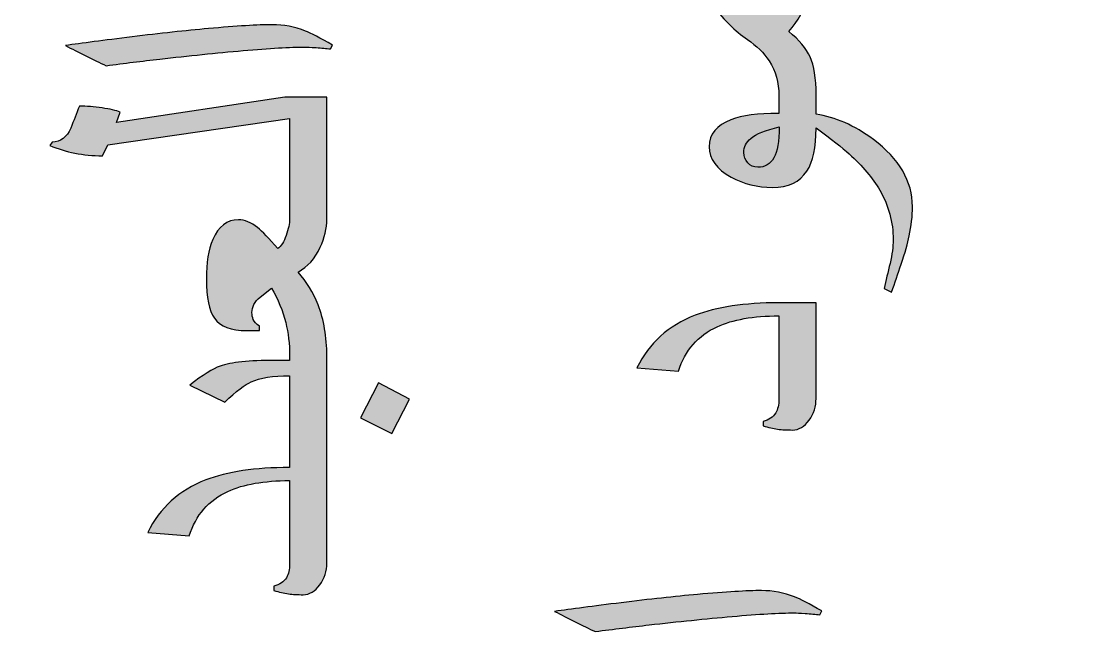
# Model space of a CAD drawing. Header units: millimetres. Extents: x -114 to 68, y -982 to -634.
# Drawn here: x -68.66 to -47.92, y -695.24 to -683.24 of the extents above; entities that cross this region are included whole.
import ezdxf

# ---------------------------------------------------------------- set-up
doc = ezdxf.new("R2010")
doc.units = ezdxf.units.MM
doc.header["$MEASUREMENT"] = 0
doc.layers.add('Layer 1', color=7, linetype='Continuous')

msp = doc.modelspace()

# ---------------------------------------------------------------- hatches: boundary and pattern name
at = {"layer": 'Layer 1', "true_color": 0x2b2a29}
h = msp.add_hatch(color=250, dxfattribs=at)
edge = h.paths.add_edge_path()
edge.add_spline(control_points=[(-53.3002, -685.0342), (-52.9296, -685.0854), (-52.5608, -685.2476), (-52.1939, -685.5217), (-51.6902, -685.8956), (-51.4376, -686.3288), (-51.4376, -686.8199), (-51.4376, -687.0019), (-51.4587, -687.1896), (-51.4997, -687.3829), (-51.5293, -687.524), (-51.5815, -687.7075), (-51.6549, -687.9333), (-51.7184, -688.1125), (-51.7791, -688.2917), (-51.8397, -688.4709), (-51.8397, -688.4709), (-51.9851, -688.4003), (-51.9851, -688.4003), (-51.9498, -688.2465), (-51.9117, -688.0843), (-51.8708, -687.9149), (-51.8299, -687.7456), (-51.8101, -687.5932), (-51.8101, -687.4577), (-51.8101, -687.1219), (-51.8962, -686.803), (-52.0683, -686.5024), (-52.2052, -686.2681), (-52.4028, -686.0339), (-52.661, -685.7997), (-52.7922, -685.6811), (-53.0053, -685.5132), (-53.3002, -685.2959), (-53.3002, -685.2959), (-53.3002, -685.303), (-53.3002, -685.303), (-53.301, -685.672), (-53.3603, -685.949), (-53.4794, -686.1327), (-53.6149, -686.3429), (-53.8379, -686.4474), (-54.1483, -686.4474), (-54.4334, -686.4474), (-54.6987, -686.381), (-54.9428, -686.2484), (-55.225, -686.0932), (-55.3661, -685.897), (-55.3661, -685.66), (-55.3661, -685.4187), (-55.2264, -685.2465), (-54.9456, -685.1407), (-54.7269, -685.0574), (-54.4221, -685.0165), (-54.0312, -685.0165), (-54.0312, -685.0165), (-54.0199, -685.0165), (-54.0199, -685.0165), (-54.0199, -685.0165), (-54.0199, -684.6708), (-54.0199, -684.6708), (-54.0199, -684.4196), (-54.0834, -684.1967), (-54.2104, -684.0019), (-54.3106, -683.8495), (-54.4489, -683.7126), (-54.6295, -683.5885), (-54.8722, -683.4205), (-55.0839, -683.2131), (-55.2631, -682.9676), (-55.4226, -682.7474), (-55.5256, -682.5456), (-55.5693, -682.3608), (-55.28, -682.1703), (-55.019, -682.0193), (-54.7861, -681.9064), (-54.4715, -681.7554), (-54.2161, -681.6792), (-54.0213, -681.6792), (-54.0213, -681.6792), (-54.0199, -681.6792), (-54.0199, -681.6792), (-54.0199, -681.6792), (-54.0199, -678.5973), (-54.0199, -678.5973), (-54.2386, -678.8781), (-54.408, -679.1152), (-54.5293, -679.3085), (-54.6817, -679.5484), (-54.7918, -679.7671), (-54.8609, -679.9661), (-54.9385, -680.1891), (-54.9766, -680.4148), (-54.9766, -680.6434), (-54.9766, -680.7846), (-54.9668, -680.9257), (-54.947, -681.0696), (-55.1502, -680.9892), (-55.3139, -680.8847), (-55.4367, -680.7549), (-55.6159, -680.5687), (-55.7048, -680.3316), (-55.7048, -680.0437), (-55.7048, -679.7629), (-55.5665, -679.4313), (-55.2913, -679.0475), (-55.1544, -678.8584), (-54.892, -678.5479), (-54.5067, -678.1175), (-54.2076, -677.7845), (-54.0453, -677.5587), (-54.0199, -677.4402), (-54.0199, -677.4402), (-54.0199, -677.1918), (-54.0199, -677.1918), (-54.0199, -677.1918), (-54.0199, -676.849), (-54.0199, -676.849), (-54.0199, -676.5978), (-54.0834, -676.3749), (-54.2104, -676.1801), (-54.3106, -676.0277), (-54.4489, -675.8908), (-54.6295, -675.7667), (-54.8722, -675.5987), (-55.0839, -675.3913), (-55.2631, -675.1458), (-55.4226, -674.9256), (-55.5256, -674.7238), (-55.5693, -674.539), (-55.28, -674.3485), (-55.019, -674.1975), (-54.7861, -674.0846), (-54.4715, -673.9336), (-54.2161, -673.8574), (-54.0213, -673.8574), (-54.0213, -673.8574), (-53.3002, -673.8574), (-53.3002, -673.8574), (-53.3002, -673.8574), (-53.3002, -674.2864), (-53.3002, -674.2864), (-53.3002, -674.4713), (-53.3426, -674.6787), (-53.4258, -674.9101), (-53.5218, -675.1768), (-53.6558, -675.4111), (-53.8252, -675.6157), (-53.6276, -675.7751), (-53.4907, -675.9388), (-53.4145, -676.1053), (-53.3383, -676.2718), (-53.3002, -676.516), (-53.3002, -676.8363), (-53.3002, -676.8363), (-53.3002, -677.1918), (-53.3002, -677.1918), (-53.3002, -677.1918), (-53.3002, -677.4812), (-53.3002, -677.4812), (-53.3002, -677.4812), (-53.3002, -681.6792), (-53.3002, -681.6792), (-53.3002, -681.6792), (-53.3002, -681.9671), (-53.3002, -681.9671), (-53.3002, -681.9671), (-53.3002, -682.1082), (-53.3002, -682.1082), (-53.3002, -682.2931), (-53.3426, -682.5005), (-53.4258, -682.7319), (-53.5218, -682.9986), (-53.6558, -683.2329), (-53.8252, -683.4375), (-53.6276, -683.5969), (-53.4907, -683.7606), (-53.4145, -683.9271), (-53.3383, -684.0936), (-53.3002, -684.3378), (-53.3002, -684.6581), (-53.3002, -684.6581), (-53.3002, -685.0342), (-53.3002, -685.0342)], knot_values=[0, 0, 0, 0, 0.0163934, 0.0163934, 0.0163934, 0.0327869, 0.0327869, 0.0327869, 0.0491803, 0.0491803, 0.0491803, 0.0655738, 0.0655738, 0.0655738, 0.0819672, 0.0819672, 0.0819672, 0.0983607, 0.0983607, 0.0983607, 0.1147541, 0.1147541, 0.1147541, 0.1311475, 0.1311475, 0.1311475, 0.147541, 0.147541, 0.147541, 0.1639344, 0.1639344, 0.1639344, 0.1803279, 0.1803279, 0.1803279, 0.1967213, 0.1967213, 0.1967213, 0.2131148, 0.2131148, 0.2131148, 0.2295082, 0.2295082, 0.2295082, 0.2459016, 0.2459016, 0.2459016, 0.2622951, 0.2622951, 0.2622951, 0.2786885, 0.2786885, 0.2786885, 0.295082, 0.295082, 0.295082, 0.3114754, 0.3114754, 0.3114754, 0.3278689, 0.3278689, 0.3278689, 0.3442623, 0.3442623, 0.3442623, 0.3606557, 0.3606557, 0.3606557, 0.3770492, 0.3770492, 0.3770492, 0.3934426, 0.3934426, 0.3934426, 0.4098361, 0.4098361, 0.4098361, 0.4262295, 0.4262295, 0.4262295, 0.442623, 0.442623, 0.442623, 0.4590164, 0.4590164, 0.4590164, 0.4754098, 0.4754098, 0.4754098, 0.4918033, 0.4918033, 0.4918033, 0.5081967, 0.5081967, 0.5081967, 0.5245902, 0.5245902, 0.5245902, 0.5409836, 0.5409836, 0.5409836, 0.557377, 0.557377, 0.557377, 0.5737705, 0.5737705, 0.5737705, 0.5901639, 0.5901639, 0.5901639, 0.6065574, 0.6065574, 0.6065574, 0.6229508, 0.6229508, 0.6229508, 0.6393443, 0.6393443, 0.6393443, 0.6557377, 0.6557377, 0.6557377, 0.6721311, 0.6721311, 0.6721311, 0.6885246, 0.6885246, 0.6885246, 0.704918, 0.704918, 0.704918, 0.7213115, 0.7213115, 0.7213115, 0.7377049, 0.7377049, 0.7377049, 0.7540984, 0.7540984, 0.7540984, 0.7704918, 0.7704918, 0.7704918, 0.7868852, 0.7868852, 0.7868852, 0.8032787, 0.8032787, 0.8032787, 0.8196721, 0.8196721, 0.8196721, 0.8360656, 0.8360656, 0.8360656, 0.852459, 0.852459, 0.852459, 0.8688525, 0.8688525, 0.8688525, 0.8852459, 0.8852459, 0.8852459, 0.9016393, 0.9016393, 0.9016393, 0.9180328, 0.9180328, 0.9180328, 0.9344262, 0.9344262, 0.9344262, 0.9508197, 0.9508197, 0.9508197, 0.9672131, 0.9672131, 0.9672131, 0.9836066, 0.9836066, 0.9836066, 1, 1, 1, 1], degree=3, periodic=1)
h = msp.add_hatch(color=250, dxfattribs=at)
edge = h.paths.add_edge_path()
edge.add_spline(control_points=[(-63.8145, -683.3034), (-63.5943, -683.3034), (-63.3798, -683.3443), (-63.1738, -683.4248), (-63.0637, -683.4671), (-62.8888, -683.5574), (-62.6489, -683.6971), (-62.6489, -683.6971), (-62.6898, -683.7719), (-62.6898, -683.7719), (-62.7702, -683.762), (-62.8619, -683.7535), (-62.9678, -683.7465), (-63.0722, -683.7394), (-63.1428, -683.7352), (-63.178, -683.7352), (-63.4645, -683.7352), (-63.8653, -683.7578), (-64.3789, -683.8029), (-64.8925, -683.8495), (-65.4288, -683.9031), (-65.989, -683.9666), (-66.3277, -684.0061), (-66.6734, -684.0485), (-67.0262, -684.095), (-67.1475, -684.04), (-67.2773, -683.9765), (-67.4184, -683.9059), (-67.5581, -683.8354), (-67.6894, -683.7691), (-67.8136, -683.7056), (-67.5003, -683.6618), (-67.0699, -683.6054), (-66.5252, -683.5376), (-65.9791, -683.4699), (-65.488, -683.4163), (-65.0492, -683.3782), (-64.5045, -683.3288), (-64.0924, -683.3034), (-63.8145, -683.3034)], knot_values=[0, 0, 0, 0, 0.0769231, 0.0769231, 0.0769231, 0.1538462, 0.1538462, 0.1538462, 0.2307692, 0.2307692, 0.2307692, 0.3076923, 0.3076923, 0.3076923, 0.3846154, 0.3846154, 0.3846154, 0.4615385, 0.4615385, 0.4615385, 0.5384615, 0.5384615, 0.5384615, 0.6153846, 0.6153846, 0.6153846, 0.6923077, 0.6923077, 0.6923077, 0.7692308, 0.7692308, 0.7692308, 0.8461538, 0.8461538, 0.8461538, 0.9230769, 0.9230769, 0.9230769, 1, 1, 1, 1], degree=3, periodic=1)
h = msp.add_hatch(color=250, dxfattribs=at)
edge = h.paths.add_edge_path()
edge.add_spline(control_points=[(-62.7589, -684.7004), (-62.7589, -684.7004), (-62.7589, -686.453), (-62.7589, -686.453), (-62.7589, -686.453), (-62.7589, -686.7409), (-62.7589, -686.7409), (-62.7589, -686.7409), (-62.7589, -687.0598), (-62.7589, -687.0598), (-62.7589, -687.239), (-62.8013, -687.4196), (-62.8873, -687.6045), (-62.989, -687.8246), (-63.1315, -687.9841), (-63.3135, -688.0829), (-63.147, -688.2677), (-63.02, -688.4794), (-62.9283, -688.7165), (-62.8154, -689.0057), (-62.7589, -689.3345), (-62.7589, -689.7042), (-62.7589, -689.7042), (-62.7589, -689.7903), (-62.7589, -689.7903), (-62.7589, -689.7903), (-62.7589, -690.0768), (-62.7589, -690.0768), (-62.7589, -690.0768), (-62.7589, -691.859), (-62.7589, -691.859), (-62.7589, -691.859), (-62.7589, -692.1441), (-62.7589, -692.1441), (-62.7589, -692.1441), (-62.7589, -693.7062), (-62.7589, -693.7062), (-62.7589, -693.8628), (-62.8041, -694.0039), (-62.8958, -694.1295), (-62.9861, -694.2537), (-63.0934, -694.3172), (-63.2176, -694.3172), (-63.322, -694.3172), (-63.4165, -694.3115), (-63.5026, -694.3003), (-63.5873, -694.289), (-63.6818, -694.2678), (-63.7834, -694.2382), (-63.7834, -694.2382), (-63.7834, -694.1535), (-63.7834, -694.1535), (-63.6705, -694.1225), (-63.5901, -694.0674), (-63.5407, -693.9884), (-63.4998, -693.9221), (-63.4786, -693.8304), (-63.4786, -693.7146), (-63.4786, -693.7146), (-63.4786, -692.1441), (-63.4786, -692.1441), (-63.4786, -692.1441), (-63.4786, -692.113), (-63.4786, -692.113), (-63.9725, -692.113), (-64.369, -692.1822), (-64.6696, -692.3205), (-65.0435, -692.4926), (-65.2933, -692.7791), (-65.4175, -693.1798), (-65.4175, -693.1798), (-66.2218, -693.1163), (-66.2218, -693.1163), (-65.9876, -692.638), (-65.6136, -692.2993), (-65.1, -692.1003), (-64.6865, -691.9395), (-64.1461, -691.859), (-63.4786, -691.859), (-63.4786, -691.859), (-63.4786, -690.0867), (-63.4786, -690.0867), (-63.8032, -690.0867), (-64.0501, -690.1262), (-64.2209, -690.2038), (-64.3394, -690.256), (-64.5087, -690.3858), (-64.7317, -690.5947), (-64.7317, -690.5947), (-65.409, -690.2687), (-65.409, -690.2687), (-65.1578, -690.0725), (-64.9631, -689.9498), (-64.822, -689.9004), (-64.6103, -689.827), (-64.259, -689.7903), (-63.7679, -689.7903), (-63.7679, -689.7903), (-63.4786, -689.7903), (-63.4786, -689.7903), (-63.4786, -689.7903), (-63.4786, -689.7042), (-63.4786, -689.7042), (-63.4786, -689.4728), (-63.504, -689.2569), (-63.5534, -689.0579), (-63.6098, -688.8322), (-63.7016, -688.6092), (-63.8286, -688.3919), (-63.8286, -688.3919), (-64.0501, -688.5669), (-64.0501, -688.5669), (-64.1545, -688.6558), (-64.2067, -688.756), (-64.2067, -688.866), (-64.2067, -688.9168), (-64.1983, -688.9606), (-64.1799, -689.0001), (-64.1616, -689.0382), (-64.1235, -689.0819), (-64.0628, -689.1285), (-64.0628, -689.1285), (-64.0628, -689.2132), (-64.0628, -689.2132), (-64.0628, -689.2132), (-64.3069, -689.2132), (-64.3069, -689.2132), (-64.6117, -689.2132), (-64.8206, -689.1327), (-64.9335, -688.9733), (-65.0365, -688.8279), (-65.0873, -688.5753), (-65.0873, -688.2141), (-65.0873, -687.9036), (-65.0464, -687.6496), (-64.9631, -687.4549), (-64.8559, -687.1995), (-64.6893, -687.0711), (-64.4664, -687.0711), (-64.3479, -687.0711), (-64.2251, -687.1219), (-64.0981, -687.2235), (-64.005, -687.2969), (-63.8751, -687.4323), (-63.7086, -687.6299), (-63.6437, -687.5861), (-63.5887, -687.5015), (-63.5449, -687.3759), (-63.5012, -687.2503), (-63.4786, -687.1459), (-63.4786, -687.0598), (-63.4786, -687.0598), (-63.4786, -686.7409), (-63.4786, -686.7409), (-63.4786, -686.7409), (-63.4786, -686.453), (-63.4786, -686.453), (-63.4786, -686.453), (-63.4786, -685.1153), (-63.4786, -685.1153), (-63.4786, -685.1153), (-66.9951, -685.6233), (-66.9951, -685.6233), (-66.9951, -685.6233), (-67.0967, -685.8349), (-67.0967, -685.8349), (-67.2858, -685.8349), (-67.4636, -685.818), (-67.6301, -685.7855), (-67.7952, -685.7517), (-67.9575, -685.7023), (-68.1127, -685.636), (-68.1127, -685.636), (-68.0676, -685.5725), (-68.0676, -685.5725), (-67.9081, -685.5725), (-67.7882, -685.4822), (-67.7077, -685.3001), (-67.6527, -685.1618), (-67.5977, -685.0207), (-67.5426, -684.8782), (-67.4057, -684.8782), (-67.2604, -684.8895), (-67.1052, -684.9121), (-66.9485, -684.9332), (-66.8328, -684.96), (-66.7566, -684.9911), (-66.7566, -684.9911), (-66.823, -685.1915), (-66.823, -685.1915), (-66.823, -685.1915), (-63.5703, -684.7004), (-63.5703, -684.7004), (-63.5703, -684.7004), (-62.7589, -684.7004), (-62.7589, -684.7004)], knot_values=[0, 0, 0, 0, 0.0153846, 0.0153846, 0.0153846, 0.0307692, 0.0307692, 0.0307692, 0.0461538, 0.0461538, 0.0461538, 0.0615385, 0.0615385, 0.0615385, 0.0769231, 0.0769231, 0.0769231, 0.0923077, 0.0923077, 0.0923077, 0.1076923, 0.1076923, 0.1076923, 0.1230769, 0.1230769, 0.1230769, 0.1384615, 0.1384615, 0.1384615, 0.1538462, 0.1538462, 0.1538462, 0.1692308, 0.1692308, 0.1692308, 0.1846154, 0.1846154, 0.1846154, 0.2, 0.2, 0.2, 0.2153846, 0.2153846, 0.2153846, 0.2307692, 0.2307692, 0.2307692, 0.2461538, 0.2461538, 0.2461538, 0.2615385, 0.2615385, 0.2615385, 0.2769231, 0.2769231, 0.2769231, 0.2923077, 0.2923077, 0.2923077, 0.3076923, 0.3076923, 0.3076923, 0.3230769, 0.3230769, 0.3230769, 0.3384615, 0.3384615, 0.3384615, 0.3538462, 0.3538462, 0.3538462, 0.3692308, 0.3692308, 0.3692308, 0.3846154, 0.3846154, 0.3846154, 0.4, 0.4, 0.4, 0.4153846, 0.4153846, 0.4153846, 0.4307692, 0.4307692, 0.4307692, 0.4461538, 0.4461538, 0.4461538, 0.4615385, 0.4615385, 0.4615385, 0.4769231, 0.4769231, 0.4769231, 0.4923077, 0.4923077, 0.4923077, 0.5076923, 0.5076923, 0.5076923, 0.5230769, 0.5230769, 0.5230769, 0.5384615, 0.5384615, 0.5384615, 0.5538462, 0.5538462, 0.5538462, 0.5692308, 0.5692308, 0.5692308, 0.5846154, 0.5846154, 0.5846154, 0.6, 0.6, 0.6, 0.6153846, 0.6153846, 0.6153846, 0.6307692, 0.6307692, 0.6307692, 0.6461538, 0.6461538, 0.6461538, 0.6615385, 0.6615385, 0.6615385, 0.6769231, 0.6769231, 0.6769231, 0.6923077, 0.6923077, 0.6923077, 0.7076923, 0.7076923, 0.7076923, 0.7230769, 0.7230769, 0.7230769, 0.7384615, 0.7384615, 0.7384615, 0.7538462, 0.7538462, 0.7538462, 0.7692308, 0.7692308, 0.7692308, 0.7846154, 0.7846154, 0.7846154, 0.8, 0.8, 0.8, 0.8153846, 0.8153846, 0.8153846, 0.8307692, 0.8307692, 0.8307692, 0.8461538, 0.8461538, 0.8461538, 0.8615385, 0.8615385, 0.8615385, 0.8769231, 0.8769231, 0.8769231, 0.8923077, 0.8923077, 0.8923077, 0.9076923, 0.9076923, 0.9076923, 0.9230769, 0.9230769, 0.9230769, 0.9384615, 0.9384615, 0.9384615, 0.9538462, 0.9538462, 0.9538462, 0.9692308, 0.9692308, 0.9692308, 0.9846154, 0.9846154, 0.9846154, 1, 1, 1, 1], degree=3, periodic=1)
h = msp.add_hatch(color=250, dxfattribs=at)
edge = h.paths.add_edge_path()
edge.add_spline(control_points=[(-54.0114, -685.279), (-54.2781, -685.3396), (-54.4616, -685.413), (-54.5646, -685.4991), (-54.6535, -685.5725), (-54.6972, -685.6642), (-54.6972, -685.7714), (-54.6972, -685.849), (-54.6718, -685.9168), (-54.621, -685.9732), (-54.5688, -686.0297), (-54.5053, -686.0579), (-54.4277, -686.0579), (-54.2908, -686.0579), (-54.1878, -685.9972), (-54.1173, -685.8759), (-54.0467, -685.7545), (-54.0114, -685.5555), (-54.0114, -685.279)], knot_values=[0, 0, 0, 0, 0.1666667, 0.1666667, 0.1666667, 0.3333333, 0.3333333, 0.3333333, 0.5, 0.5, 0.5, 0.6666667, 0.6666667, 0.6666667, 0.8333333, 0.8333333, 0.8333333, 1, 1, 1, 1], degree=3, periodic=1)
h = msp.add_hatch(color=250, dxfattribs=at)
edge = h.paths.add_edge_path()
edge.add_spline(control_points=[(-53.3002, -688.6769), (-53.3002, -688.6769), (-53.3002, -690.5241), (-53.3002, -690.5241), (-53.3002, -690.6807), (-53.3454, -690.8218), (-53.4371, -690.9474), (-53.5274, -691.0716), (-53.6347, -691.1351), (-53.7589, -691.1351), (-53.8633, -691.1351), (-53.9578, -691.1294), (-54.0439, -691.1182), (-54.1286, -691.1069), (-54.2231, -691.0857), (-54.3247, -691.0561), (-54.3247, -691.0561), (-54.3247, -690.9714), (-54.3247, -690.9714), (-54.2118, -690.9404), (-54.1314, -690.8853), (-54.082, -690.8063), (-54.0411, -690.74), (-54.0199, -690.6483), (-54.0199, -690.5325), (-54.0199, -690.5325), (-54.0199, -688.9309), (-54.0199, -688.9309), (-54.5138, -688.9309), (-54.9103, -689.0001), (-55.2109, -689.1384), (-55.5848, -689.3105), (-55.8346, -689.597), (-55.9588, -689.9977), (-55.9588, -689.9977), (-56.7631, -689.9342), (-56.7631, -689.9342), (-56.5289, -689.4559), (-56.1549, -689.1172), (-55.6413, -688.9182), (-55.2278, -688.7574), (-54.6874, -688.6769), (-54.0199, -688.6769), (-54.0199, -688.6769), (-53.3002, -688.6769), (-53.3002, -688.6769)], knot_values=[0, 0, 0, 0, 0.0666667, 0.0666667, 0.0666667, 0.1333333, 0.1333333, 0.1333333, 0.2, 0.2, 0.2, 0.2666667, 0.2666667, 0.2666667, 0.3333333, 0.3333333, 0.3333333, 0.4, 0.4, 0.4, 0.4666667, 0.4666667, 0.4666667, 0.5333333, 0.5333333, 0.5333333, 0.6, 0.6, 0.6, 0.6666667, 0.6666667, 0.6666667, 0.7333333, 0.7333333, 0.7333333, 0.8, 0.8, 0.8, 0.8666667, 0.8666667, 0.8666667, 0.9333333, 0.9333333, 0.9333333, 1, 1, 1, 1], degree=3, periodic=1)
h = msp.add_hatch(color=250, dxfattribs=at)
edge = h.paths.add_edge_path()
edge.add_spline(control_points=[(-61.757, -690.2221), (-61.757, -690.2221), (-61.1587, -690.541), (-61.1587, -690.541), (-61.1587, -690.541), (-61.5045, -691.2043), (-61.5045, -691.2043), (-61.5045, -691.2043), (-62.107, -690.9009), (-62.107, -690.9009), (-62.107, -690.9009), (-61.757, -690.2221), (-61.757, -690.2221)], knot_values=[0, 0, 0, 0, 0.25, 0.25, 0.25, 0.5, 0.5, 0.5, 0.75, 0.75, 0.75, 1, 1, 1, 1], degree=3, periodic=1)
h = msp.add_hatch(color=250, dxfattribs=at)
edge = h.paths.add_edge_path()
edge.add_spline(control_points=[(-54.3558, -694.2381), (-54.1356, -694.2381), (-53.9211, -694.279), (-53.7151, -694.3595), (-53.605, -694.4018), (-53.4301, -694.4921), (-53.1902, -694.6318), (-53.1902, -694.6318), (-53.2311, -694.7066), (-53.2311, -694.7066), (-53.3115, -694.6967), (-53.4032, -694.6882), (-53.5091, -694.6812), (-53.6135, -694.6741), (-53.6841, -694.6699), (-53.7193, -694.6699), (-54.0058, -694.6699), (-54.4066, -694.6925), (-54.9202, -694.7376), (-55.4338, -694.7842), (-55.9701, -694.8378), (-56.5303, -694.9013), (-56.869, -694.9408), (-57.2147, -694.9832), (-57.5675, -695.0297), (-57.6888, -694.9747), (-57.8186, -694.9112), (-57.9597, -694.8406), (-58.0994, -694.7701), (-58.2307, -694.7038), (-58.3549, -694.6403), (-58.0416, -694.5965), (-57.6112, -694.5401), (-57.0665, -694.4723), (-56.5204, -694.4046), (-56.0293, -694.351), (-55.5905, -694.3129), (-55.0458, -694.2635), (-54.6337, -694.2381), (-54.3558, -694.2381)], knot_values=[0, 0, 0, 0, 0.0769231, 0.0769231, 0.0769231, 0.1538462, 0.1538462, 0.1538462, 0.2307692, 0.2307692, 0.2307692, 0.3076923, 0.3076923, 0.3076923, 0.3846154, 0.3846154, 0.3846154, 0.4615385, 0.4615385, 0.4615385, 0.5384615, 0.5384615, 0.5384615, 0.6153846, 0.6153846, 0.6153846, 0.6923077, 0.6923077, 0.6923077, 0.7692308, 0.7692308, 0.7692308, 0.8461538, 0.8461538, 0.8461538, 0.9230769, 0.9230769, 0.9230769, 1, 1, 1, 1], degree=3, periodic=1)

# ---------------------------------------------------------------- linework, layer by layer
at = {"layer": 'Layer 1', "color": 230, "lineweight": 20}
msp.add_open_spline([(-109.4153, -724.459), (-109.4153, -724.459), (60.5847, -724.459), (60.5847, -724.459), (63.3347, -724.459), (65.5847, -722.2089), (65.5847, -719.4589), (65.5847, -719.4589), (65.5847, -639.4591), (65.5847, -639.4591), (65.5847, -636.7091), (63.3347, -634.459), (60.5847, -634.459), (60.5847, -634.459), (-109.4153, -634.459), (-109.4153, -634.459), (-112.1653, -634.459), (-114.4153, -636.7091), (-114.4153, -639.4591), (-114.4153, -639.4591), (-114.4153, -719.4589), (-114.4153, -719.4589), (-114.4153, -722.2089), (-112.1653, -724.459), (-109.4153, -724.459)], degree=3, knots=[0, 0, 0, 0, 0.125, 0.125, 0.125, 0.25, 0.25, 0.25, 0.375, 0.375, 0.375, 0.5, 0.5, 0.5, 0.625, 0.625, 0.625, 0.75, 0.75, 0.75, 0.875, 0.875, 0.875, 1, 1, 1, 1], dxfattribs=at)
msp.add_open_spline([(-109.4153, -724.459), (-109.4153, -724.459), (60.5847, -724.459), (60.5847, -724.459), (63.3347, -724.459), (65.5847, -722.2089), (65.5847, -719.4589), (65.5847, -719.4589), (65.5847, -639.4591), (65.5847, -639.4591), (65.5847, -636.7091), (63.3347, -634.459), (60.5847, -634.459), (60.5847, -634.459), (-109.4153, -634.459), (-109.4153, -634.459), (-112.1653, -634.459), (-114.4153, -636.7091), (-114.4153, -639.4591), (-114.4153, -639.4591), (-114.4153, -719.4589), (-114.4153, -719.4589), (-114.4153, -722.2089), (-112.1653, -724.459), (-109.4153, -724.459)], degree=3, knots=[0, 0, 0, 0, 0.125, 0.125, 0.125, 0.25, 0.25, 0.25, 0.375, 0.375, 0.375, 0.5, 0.5, 0.5, 0.625, 0.625, 0.625, 0.75, 0.75, 0.75, 0.875, 0.875, 0.875, 1, 1, 1, 1], dxfattribs=at)
msp.add_open_spline([(-109.4153, -724.459), (-109.4153, -724.459), (60.5847, -724.459), (60.5847, -724.459), (63.3347, -724.459), (65.5847, -722.2089), (65.5847, -719.4589), (65.5847, -719.4589), (65.5847, -639.4591), (65.5847, -639.4591), (65.5847, -636.7091), (63.3347, -634.459), (60.5847, -634.459), (60.5847, -634.459), (-109.4153, -634.459), (-109.4153, -634.459), (-112.1653, -634.459), (-114.4153, -636.7091), (-114.4153, -639.4591), (-114.4153, -639.4591), (-114.4153, -719.4589), (-114.4153, -719.4589), (-114.4153, -722.2089), (-112.1653, -724.459), (-109.4153, -724.459)], degree=3, knots=[0, 0, 0, 0, 0.125, 0.125, 0.125, 0.25, 0.25, 0.25, 0.375, 0.375, 0.375, 0.5, 0.5, 0.5, 0.625, 0.625, 0.625, 0.75, 0.75, 0.75, 0.875, 0.875, 0.875, 1, 1, 1, 1], dxfattribs=at)
msp.add_open_spline([(-109.4153, -724.459), (-109.4153, -724.459), (60.5847, -724.459), (60.5847, -724.459), (63.3347, -724.459), (65.5847, -722.2089), (65.5847, -719.4589), (65.5847, -719.4589), (65.5847, -639.4591), (65.5847, -639.4591), (65.5847, -636.7091), (63.3347, -634.459), (60.5847, -634.459), (60.5847, -634.459), (-109.4153, -634.459), (-109.4153, -634.459), (-112.1653, -634.459), (-114.4153, -636.7091), (-114.4153, -639.4591), (-114.4153, -639.4591), (-114.4153, -719.4589), (-114.4153, -719.4589), (-114.4153, -722.2089), (-112.1653, -724.459), (-109.4153, -724.459)], degree=3, knots=[0, 0, 0, 0, 0.125, 0.125, 0.125, 0.25, 0.25, 0.25, 0.375, 0.375, 0.375, 0.5, 0.5, 0.5, 0.625, 0.625, 0.625, 0.75, 0.75, 0.75, 0.875, 0.875, 0.875, 1, 1, 1, 1], dxfattribs=at)
at = {"layer": 'Layer 1', "color": 250}
for points, knots in [([(-53.3002, -685.0342), (-52.9296, -685.0854), (-52.5608, -685.2476), (-52.1939, -685.5217), (-51.6902, -685.8956), (-51.4376, -686.3288), (-51.4376, -686.8199), (-51.4376, -687.0019), (-51.4587, -687.1896), (-51.4997, -687.3829), (-51.5293, -687.524), (-51.5815, -687.7075), (-51.6549, -687.9333), (-51.7184, -688.1125), (-51.7791, -688.2917), (-51.8397, -688.4709), (-51.8397, -688.4709), (-51.9851, -688.4003), (-51.9851, -688.4003), (-51.9498, -688.2465), (-51.9117, -688.0843), (-51.8708, -687.9149), (-51.8299, -687.7456), (-51.8101, -687.5932), (-51.8101, -687.4577), (-51.8101, -687.1219), (-51.8962, -686.803), (-52.0683, -686.5024), (-52.2052, -686.2681), (-52.4028, -686.0339), (-52.661, -685.7997), (-52.7922, -685.6811), (-53.0053, -685.5132), (-53.3002, -685.2959), (-53.3002, -685.2959), (-53.3002, -685.303), (-53.3002, -685.303), (-53.301, -685.672), (-53.3603, -685.949), (-53.4794, -686.1327), (-53.6149, -686.3429), (-53.8379, -686.4474), (-54.1483, -686.4474), (-54.4334, -686.4474), (-54.6987, -686.381), (-54.9428, -686.2484), (-55.225, -686.0932), (-55.3661, -685.897), (-55.3661, -685.66), (-55.3661, -685.4187), (-55.2264, -685.2465), (-54.9456, -685.1407), (-54.7269, -685.0574), (-54.4221, -685.0165), (-54.0312, -685.0165), (-54.0312, -685.0165), (-54.0199, -685.0165), (-54.0199, -685.0165), (-54.0199, -685.0165), (-54.0199, -684.6708), (-54.0199, -684.6708), (-54.0199, -684.4196), (-54.0834, -684.1967), (-54.2104, -684.0019), (-54.3106, -683.8495), (-54.4489, -683.7126), (-54.6295, -683.5885), (-54.8722, -683.4205), (-55.0839, -683.2131), (-55.2631, -682.9676), (-55.4226, -682.7474), (-55.5256, -682.5456), (-55.5693, -682.3608), (-55.28, -682.1703), (-55.019, -682.0193), (-54.7861, -681.9064), (-54.4715, -681.7554), (-54.2161, -681.6792), (-54.0213, -681.6792), (-54.0213, -681.6792), (-54.0199, -681.6792), (-54.0199, -681.6792), (-54.0199, -681.6792), (-54.0199, -678.5973), (-54.0199, -678.5973), (-54.2386, -678.8781), (-54.408, -679.1152), (-54.5293, -679.3085), (-54.6817, -679.5484), (-54.7918, -679.7671), (-54.8609, -679.9661), (-54.9385, -680.1891), (-54.9766, -680.4148), (-54.9766, -680.6434), (-54.9766, -680.7846), (-54.9668, -680.9257), (-54.947, -681.0696), (-55.1502, -680.9892), (-55.3139, -680.8847), (-55.4367, -680.7549), (-55.6159, -680.5687), (-55.7048, -680.3316), (-55.7048, -680.0437), (-55.7048, -679.7629), (-55.5665, -679.4313), (-55.2913, -679.0475), (-55.1544, -678.8584), (-54.892, -678.5479), (-54.5067, -678.1175), (-54.2076, -677.7845), (-54.0453, -677.5587), (-54.0199, -677.4402), (-54.0199, -677.4402), (-54.0199, -677.1918), (-54.0199, -677.1918), (-54.0199, -677.1918), (-54.0199, -676.849), (-54.0199, -676.849), (-54.0199, -676.5978), (-54.0834, -676.3749), (-54.2104, -676.1801), (-54.3106, -676.0277), (-54.4489, -675.8908), (-54.6295, -675.7667), (-54.8722, -675.5987), (-55.0839, -675.3913), (-55.2631, -675.1458), (-55.4226, -674.9256), (-55.5256, -674.7238), (-55.5693, -674.539), (-55.28, -674.3485), (-55.019, -674.1975), (-54.7861, -674.0846), (-54.4715, -673.9336), (-54.2161, -673.8574), (-54.0213, -673.8574), (-54.0213, -673.8574), (-53.3002, -673.8574), (-53.3002, -673.8574), (-53.3002, -673.8574), (-53.3002, -674.2864), (-53.3002, -674.2864), (-53.3002, -674.4713), (-53.3426, -674.6787), (-53.4258, -674.9101), (-53.5218, -675.1768), (-53.6558, -675.4111), (-53.8252, -675.6157), (-53.6276, -675.7751), (-53.4907, -675.9388), (-53.4145, -676.1053), (-53.3383, -676.2718), (-53.3002, -676.516), (-53.3002, -676.8363), (-53.3002, -676.8363), (-53.3002, -677.1918), (-53.3002, -677.1918), (-53.3002, -677.1918), (-53.3002, -677.4812), (-53.3002, -677.4812), (-53.3002, -677.4812), (-53.3002, -681.6792), (-53.3002, -681.6792), (-53.3002, -681.6792), (-53.3002, -681.9671), (-53.3002, -681.9671), (-53.3002, -681.9671), (-53.3002, -682.1082), (-53.3002, -682.1082), (-53.3002, -682.2931), (-53.3426, -682.5005), (-53.4258, -682.7319), (-53.5218, -682.9986), (-53.6558, -683.2329), (-53.8252, -683.4375), (-53.6276, -683.5969), (-53.4907, -683.7606), (-53.4145, -683.9271), (-53.3383, -684.0936), (-53.3002, -684.3378), (-53.3002, -684.6581), (-53.3002, -684.6581), (-53.3002, -685.0342), (-53.3002, -685.0342)], [0, 0, 0, 0, 0.0163934, 0.0163934, 0.0163934, 0.0327869, 0.0327869, 0.0327869, 0.0491803, 0.0491803, 0.0491803, 0.0655738, 0.0655738, 0.0655738, 0.0819672, 0.0819672, 0.0819672, 0.0983607, 0.0983607, 0.0983607, 0.1147541, 0.1147541, 0.1147541, 0.1311475, 0.1311475, 0.1311475, 0.147541, 0.147541, 0.147541, 0.1639344, 0.1639344, 0.1639344, 0.1803279, 0.1803279, 0.1803279, 0.1967213, 0.1967213, 0.1967213, 0.2131148, 0.2131148, 0.2131148, 0.2295082, 0.2295082, 0.2295082, 0.2459016, 0.2459016, 0.2459016, 0.2622951, 0.2622951, 0.2622951, 0.2786885, 0.2786885, 0.2786885, 0.295082, 0.295082, 0.295082, 0.3114754, 0.3114754, 0.3114754, 0.3278689, 0.3278689, 0.3278689, 0.3442623, 0.3442623, 0.3442623, 0.3606557, 0.3606557, 0.3606557, 0.3770492, 0.3770492, 0.3770492, 0.3934426, 0.3934426, 0.3934426, 0.4098361, 0.4098361, 0.4098361, 0.4262295, 0.4262295, 0.4262295, 0.442623, 0.442623, 0.442623, 0.4590164, 0.4590164, 0.4590164, 0.4754098, 0.4754098, 0.4754098, 0.4918033, 0.4918033, 0.4918033, 0.5081967, 0.5081967, 0.5081967, 0.5245902, 0.5245902, 0.5245902, 0.5409836, 0.5409836, 0.5409836, 0.557377, 0.557377, 0.557377, 0.5737705, 0.5737705, 0.5737705, 0.5901639, 0.5901639, 0.5901639, 0.6065574, 0.6065574, 0.6065574, 0.6229508, 0.6229508, 0.6229508, 0.6393443, 0.6393443, 0.6393443, 0.6557377, 0.6557377, 0.6557377, 0.6721311, 0.6721311, 0.6721311, 0.6885246, 0.6885246, 0.6885246, 0.704918, 0.704918, 0.704918, 0.7213115, 0.7213115, 0.7213115, 0.7377049, 0.7377049, 0.7377049, 0.7540984, 0.7540984, 0.7540984, 0.7704918, 0.7704918, 0.7704918, 0.7868852, 0.7868852, 0.7868852, 0.8032787, 0.8032787, 0.8032787, 0.8196721, 0.8196721, 0.8196721, 0.8360656, 0.8360656, 0.8360656, 0.852459, 0.852459, 0.852459, 0.8688525, 0.8688525, 0.8688525, 0.8852459, 0.8852459, 0.8852459, 0.9016393, 0.9016393, 0.9016393, 0.9180328, 0.9180328, 0.9180328, 0.9344262, 0.9344262, 0.9344262, 0.9508197, 0.9508197, 0.9508197, 0.9672131, 0.9672131, 0.9672131, 0.9836066, 0.9836066, 0.9836066, 1, 1, 1, 1]), ([(-63.8145, -683.3034), (-63.5943, -683.3034), (-63.3798, -683.3443), (-63.1738, -683.4248), (-63.0637, -683.4671), (-62.8888, -683.5574), (-62.6489, -683.6971), (-62.6489, -683.6971), (-62.6898, -683.7719), (-62.6898, -683.7719), (-62.7702, -683.762), (-62.8619, -683.7535), (-62.9678, -683.7465), (-63.0722, -683.7394), (-63.1428, -683.7352), (-63.178, -683.7352), (-63.4645, -683.7352), (-63.8653, -683.7578), (-64.3789, -683.8029), (-64.8925, -683.8495), (-65.4288, -683.9031), (-65.989, -683.9666), (-66.3277, -684.0061), (-66.6734, -684.0485), (-67.0262, -684.095), (-67.1475, -684.04), (-67.2773, -683.9765), (-67.4184, -683.9059), (-67.5581, -683.8354), (-67.6894, -683.7691), (-67.8136, -683.7056), (-67.5003, -683.6618), (-67.0699, -683.6054), (-66.5252, -683.5376), (-65.9791, -683.4699), (-65.488, -683.4163), (-65.0492, -683.3782), (-64.5045, -683.3288), (-64.0924, -683.3034), (-63.8145, -683.3034)], [0, 0, 0, 0, 0.0769231, 0.0769231, 0.0769231, 0.1538462, 0.1538462, 0.1538462, 0.2307692, 0.2307692, 0.2307692, 0.3076923, 0.3076923, 0.3076923, 0.3846154, 0.3846154, 0.3846154, 0.4615385, 0.4615385, 0.4615385, 0.5384615, 0.5384615, 0.5384615, 0.6153846, 0.6153846, 0.6153846, 0.6923077, 0.6923077, 0.6923077, 0.7692308, 0.7692308, 0.7692308, 0.8461538, 0.8461538, 0.8461538, 0.9230769, 0.9230769, 0.9230769, 1, 1, 1, 1]), ([(-62.7589, -684.7004), (-62.7589, -684.7004), (-62.7589, -686.453), (-62.7589, -686.453), (-62.7589, -686.453), (-62.7589, -686.7409), (-62.7589, -686.7409), (-62.7589, -686.7409), (-62.7589, -687.0598), (-62.7589, -687.0598), (-62.7589, -687.239), (-62.8013, -687.4196), (-62.8873, -687.6045), (-62.989, -687.8246), (-63.1315, -687.9841), (-63.3135, -688.0829), (-63.147, -688.2677), (-63.02, -688.4794), (-62.9283, -688.7165), (-62.8154, -689.0057), (-62.7589, -689.3345), (-62.7589, -689.7042), (-62.7589, -689.7042), (-62.7589, -689.7903), (-62.7589, -689.7903), (-62.7589, -689.7903), (-62.7589, -690.0768), (-62.7589, -690.0768), (-62.7589, -690.0768), (-62.7589, -691.859), (-62.7589, -691.859), (-62.7589, -691.859), (-62.7589, -692.1441), (-62.7589, -692.1441), (-62.7589, -692.1441), (-62.7589, -693.7062), (-62.7589, -693.7062), (-62.7589, -693.8628), (-62.8041, -694.0039), (-62.8958, -694.1295), (-62.9861, -694.2537), (-63.0934, -694.3172), (-63.2176, -694.3172), (-63.322, -694.3172), (-63.4165, -694.3115), (-63.5026, -694.3003), (-63.5873, -694.289), (-63.6818, -694.2678), (-63.7834, -694.2382), (-63.7834, -694.2382), (-63.7834, -694.1535), (-63.7834, -694.1535), (-63.6705, -694.1225), (-63.5901, -694.0674), (-63.5407, -693.9884), (-63.4998, -693.9221), (-63.4786, -693.8304), (-63.4786, -693.7146), (-63.4786, -693.7146), (-63.4786, -692.1441), (-63.4786, -692.1441), (-63.4786, -692.1441), (-63.4786, -692.113), (-63.4786, -692.113), (-63.9725, -692.113), (-64.369, -692.1822), (-64.6696, -692.3205), (-65.0435, -692.4926), (-65.2933, -692.7791), (-65.4175, -693.1798), (-65.4175, -693.1798), (-66.2218, -693.1163), (-66.2218, -693.1163), (-65.9876, -692.638), (-65.6136, -692.2993), (-65.1, -692.1003), (-64.6865, -691.9395), (-64.1461, -691.859), (-63.4786, -691.859), (-63.4786, -691.859), (-63.4786, -690.0867), (-63.4786, -690.0867), (-63.8032, -690.0867), (-64.0501, -690.1262), (-64.2209, -690.2038), (-64.3394, -690.256), (-64.5087, -690.3858), (-64.7317, -690.5947), (-64.7317, -690.5947), (-65.409, -690.2687), (-65.409, -690.2687), (-65.1578, -690.0725), (-64.9631, -689.9498), (-64.822, -689.9004), (-64.6103, -689.827), (-64.259, -689.7903), (-63.7679, -689.7903), (-63.7679, -689.7903), (-63.4786, -689.7903), (-63.4786, -689.7903), (-63.4786, -689.7903), (-63.4786, -689.7042), (-63.4786, -689.7042), (-63.4786, -689.4728), (-63.504, -689.2569), (-63.5534, -689.0579), (-63.6098, -688.8322), (-63.7016, -688.6092), (-63.8286, -688.3919), (-63.8286, -688.3919), (-64.0501, -688.5669), (-64.0501, -688.5669), (-64.1545, -688.6558), (-64.2067, -688.756), (-64.2067, -688.866), (-64.2067, -688.9168), (-64.1983, -688.9606), (-64.1799, -689.0001), (-64.1616, -689.0382), (-64.1235, -689.0819), (-64.0628, -689.1285), (-64.0628, -689.1285), (-64.0628, -689.2132), (-64.0628, -689.2132), (-64.0628, -689.2132), (-64.3069, -689.2132), (-64.3069, -689.2132), (-64.6117, -689.2132), (-64.8206, -689.1327), (-64.9335, -688.9733), (-65.0365, -688.8279), (-65.0873, -688.5753), (-65.0873, -688.2141), (-65.0873, -687.9036), (-65.0464, -687.6496), (-64.9631, -687.4549), (-64.8559, -687.1995), (-64.6893, -687.0711), (-64.4664, -687.0711), (-64.3479, -687.0711), (-64.2251, -687.1219), (-64.0981, -687.2235), (-64.005, -687.2969), (-63.8751, -687.4323), (-63.7086, -687.6299), (-63.6437, -687.5861), (-63.5887, -687.5015), (-63.5449, -687.3759), (-63.5012, -687.2503), (-63.4786, -687.1459), (-63.4786, -687.0598), (-63.4786, -687.0598), (-63.4786, -686.7409), (-63.4786, -686.7409), (-63.4786, -686.7409), (-63.4786, -686.453), (-63.4786, -686.453), (-63.4786, -686.453), (-63.4786, -685.1153), (-63.4786, -685.1153), (-63.4786, -685.1153), (-66.9951, -685.6233), (-66.9951, -685.6233), (-66.9951, -685.6233), (-67.0967, -685.8349), (-67.0967, -685.8349), (-67.2858, -685.8349), (-67.4636, -685.818), (-67.6301, -685.7855), (-67.7952, -685.7517), (-67.9575, -685.7023), (-68.1127, -685.636), (-68.1127, -685.636), (-68.0676, -685.5725), (-68.0676, -685.5725), (-67.9081, -685.5725), (-67.7882, -685.4822), (-67.7077, -685.3001), (-67.6527, -685.1618), (-67.5977, -685.0207), (-67.5426, -684.8782), (-67.4057, -684.8782), (-67.2604, -684.8895), (-67.1052, -684.9121), (-66.9485, -684.9332), (-66.8328, -684.96), (-66.7566, -684.9911), (-66.7566, -684.9911), (-66.823, -685.1915), (-66.823, -685.1915), (-66.823, -685.1915), (-63.5703, -684.7004), (-63.5703, -684.7004), (-63.5703, -684.7004), (-62.7589, -684.7004), (-62.7589, -684.7004)], [0, 0, 0, 0, 0.0153846, 0.0153846, 0.0153846, 0.0307692, 0.0307692, 0.0307692, 0.0461538, 0.0461538, 0.0461538, 0.0615385, 0.0615385, 0.0615385, 0.0769231, 0.0769231, 0.0769231, 0.0923077, 0.0923077, 0.0923077, 0.1076923, 0.1076923, 0.1076923, 0.1230769, 0.1230769, 0.1230769, 0.1384615, 0.1384615, 0.1384615, 0.1538462, 0.1538462, 0.1538462, 0.1692308, 0.1692308, 0.1692308, 0.1846154, 0.1846154, 0.1846154, 0.2, 0.2, 0.2, 0.2153846, 0.2153846, 0.2153846, 0.2307692, 0.2307692, 0.2307692, 0.2461538, 0.2461538, 0.2461538, 0.2615385, 0.2615385, 0.2615385, 0.2769231, 0.2769231, 0.2769231, 0.2923077, 0.2923077, 0.2923077, 0.3076923, 0.3076923, 0.3076923, 0.3230769, 0.3230769, 0.3230769, 0.3384615, 0.3384615, 0.3384615, 0.3538462, 0.3538462, 0.3538462, 0.3692308, 0.3692308, 0.3692308, 0.3846154, 0.3846154, 0.3846154, 0.4, 0.4, 0.4, 0.4153846, 0.4153846, 0.4153846, 0.4307692, 0.4307692, 0.4307692, 0.4461538, 0.4461538, 0.4461538, 0.4615385, 0.4615385, 0.4615385, 0.4769231, 0.4769231, 0.4769231, 0.4923077, 0.4923077, 0.4923077, 0.5076923, 0.5076923, 0.5076923, 0.5230769, 0.5230769, 0.5230769, 0.5384615, 0.5384615, 0.5384615, 0.5538462, 0.5538462, 0.5538462, 0.5692308, 0.5692308, 0.5692308, 0.5846154, 0.5846154, 0.5846154, 0.6, 0.6, 0.6, 0.6153846, 0.6153846, 0.6153846, 0.6307692, 0.6307692, 0.6307692, 0.6461538, 0.6461538, 0.6461538, 0.6615385, 0.6615385, 0.6615385, 0.6769231, 0.6769231, 0.6769231, 0.6923077, 0.6923077, 0.6923077, 0.7076923, 0.7076923, 0.7076923, 0.7230769, 0.7230769, 0.7230769, 0.7384615, 0.7384615, 0.7384615, 0.7538462, 0.7538462, 0.7538462, 0.7692308, 0.7692308, 0.7692308, 0.7846154, 0.7846154, 0.7846154, 0.8, 0.8, 0.8, 0.8153846, 0.8153846, 0.8153846, 0.8307692, 0.8307692, 0.8307692, 0.8461538, 0.8461538, 0.8461538, 0.8615385, 0.8615385, 0.8615385, 0.8769231, 0.8769231, 0.8769231, 0.8923077, 0.8923077, 0.8923077, 0.9076923, 0.9076923, 0.9076923, 0.9230769, 0.9230769, 0.9230769, 0.9384615, 0.9384615, 0.9384615, 0.9538462, 0.9538462, 0.9538462, 0.9692308, 0.9692308, 0.9692308, 0.9846154, 0.9846154, 0.9846154, 1, 1, 1, 1]), ([(-54.0114, -685.279), (-54.2781, -685.3396), (-54.4616, -685.413), (-54.5646, -685.4991), (-54.6535, -685.5725), (-54.6972, -685.6642), (-54.6972, -685.7714), (-54.6972, -685.849), (-54.6718, -685.9168), (-54.621, -685.9732), (-54.5688, -686.0297), (-54.5053, -686.0579), (-54.4277, -686.0579), (-54.2908, -686.0579), (-54.1878, -685.9972), (-54.1173, -685.8759), (-54.0467, -685.7545), (-54.0114, -685.5555), (-54.0114, -685.279)], [0, 0, 0, 0, 0.1666667, 0.1666667, 0.1666667, 0.3333333, 0.3333333, 0.3333333, 0.5, 0.5, 0.5, 0.6666667, 0.6666667, 0.6666667, 0.8333333, 0.8333333, 0.8333333, 1, 1, 1, 1]), ([(-53.3002, -688.6769), (-53.3002, -688.6769), (-53.3002, -690.5241), (-53.3002, -690.5241), (-53.3002, -690.6807), (-53.3454, -690.8218), (-53.4371, -690.9474), (-53.5274, -691.0716), (-53.6347, -691.1351), (-53.7589, -691.1351), (-53.8633, -691.1351), (-53.9578, -691.1294), (-54.0439, -691.1182), (-54.1286, -691.1069), (-54.2231, -691.0857), (-54.3247, -691.0561), (-54.3247, -691.0561), (-54.3247, -690.9714), (-54.3247, -690.9714), (-54.2118, -690.9404), (-54.1314, -690.8853), (-54.082, -690.8063), (-54.0411, -690.74), (-54.0199, -690.6483), (-54.0199, -690.5325), (-54.0199, -690.5325), (-54.0199, -688.9309), (-54.0199, -688.9309), (-54.5138, -688.9309), (-54.9103, -689.0001), (-55.2109, -689.1384), (-55.5848, -689.3105), (-55.8346, -689.597), (-55.9588, -689.9977), (-55.9588, -689.9977), (-56.7631, -689.9342), (-56.7631, -689.9342), (-56.5289, -689.4559), (-56.1549, -689.1172), (-55.6413, -688.9182), (-55.2278, -688.7574), (-54.6874, -688.6769), (-54.0199, -688.6769), (-54.0199, -688.6769), (-53.3002, -688.6769), (-53.3002, -688.6769)], [0, 0, 0, 0, 0.0666667, 0.0666667, 0.0666667, 0.1333333, 0.1333333, 0.1333333, 0.2, 0.2, 0.2, 0.2666667, 0.2666667, 0.2666667, 0.3333333, 0.3333333, 0.3333333, 0.4, 0.4, 0.4, 0.4666667, 0.4666667, 0.4666667, 0.5333333, 0.5333333, 0.5333333, 0.6, 0.6, 0.6, 0.6666667, 0.6666667, 0.6666667, 0.7333333, 0.7333333, 0.7333333, 0.8, 0.8, 0.8, 0.8666667, 0.8666667, 0.8666667, 0.9333333, 0.9333333, 0.9333333, 1, 1, 1, 1]), ([(-61.757, -690.2221), (-61.757, -690.2221), (-61.1587, -690.541), (-61.1587, -690.541), (-61.1587, -690.541), (-61.5045, -691.2043), (-61.5045, -691.2043), (-61.5045, -691.2043), (-62.107, -690.9009), (-62.107, -690.9009), (-62.107, -690.9009), (-61.757, -690.2221), (-61.757, -690.2221)], [0, 0, 0, 0, 0.25, 0.25, 0.25, 0.5, 0.5, 0.5, 0.75, 0.75, 0.75, 1, 1, 1, 1]), ([(-54.3558, -694.2381), (-54.1356, -694.2381), (-53.9211, -694.279), (-53.7151, -694.3595), (-53.605, -694.4018), (-53.4301, -694.4921), (-53.1902, -694.6318), (-53.1902, -694.6318), (-53.2311, -694.7066), (-53.2311, -694.7066), (-53.3115, -694.6967), (-53.4032, -694.6882), (-53.5091, -694.6812), (-53.6135, -694.6741), (-53.6841, -694.6699), (-53.7193, -694.6699), (-54.0058, -694.6699), (-54.4066, -694.6925), (-54.9202, -694.7376), (-55.4338, -694.7842), (-55.9701, -694.8378), (-56.5303, -694.9013), (-56.869, -694.9408), (-57.2147, -694.9832), (-57.5675, -695.0297), (-57.6888, -694.9747), (-57.8186, -694.9112), (-57.9597, -694.8406), (-58.0994, -694.7701), (-58.2307, -694.7038), (-58.3549, -694.6403), (-58.0416, -694.5965), (-57.6112, -694.5401), (-57.0665, -694.4723), (-56.5204, -694.4046), (-56.0293, -694.351), (-55.5905, -694.3129), (-55.0458, -694.2635), (-54.6337, -694.2381), (-54.3558, -694.2381)], [0, 0, 0, 0, 0.0769231, 0.0769231, 0.0769231, 0.1538462, 0.1538462, 0.1538462, 0.2307692, 0.2307692, 0.2307692, 0.3076923, 0.3076923, 0.3076923, 0.3846154, 0.3846154, 0.3846154, 0.4615385, 0.4615385, 0.4615385, 0.5384615, 0.5384615, 0.5384615, 0.6153846, 0.6153846, 0.6153846, 0.6923077, 0.6923077, 0.6923077, 0.7692308, 0.7692308, 0.7692308, 0.8461538, 0.8461538, 0.8461538, 0.9230769, 0.9230769, 0.9230769, 1, 1, 1, 1])]:
    msp.add_open_spline(points, degree=3, knots=knots, dxfattribs=at)

doc.saveas('drawing.dxf')
